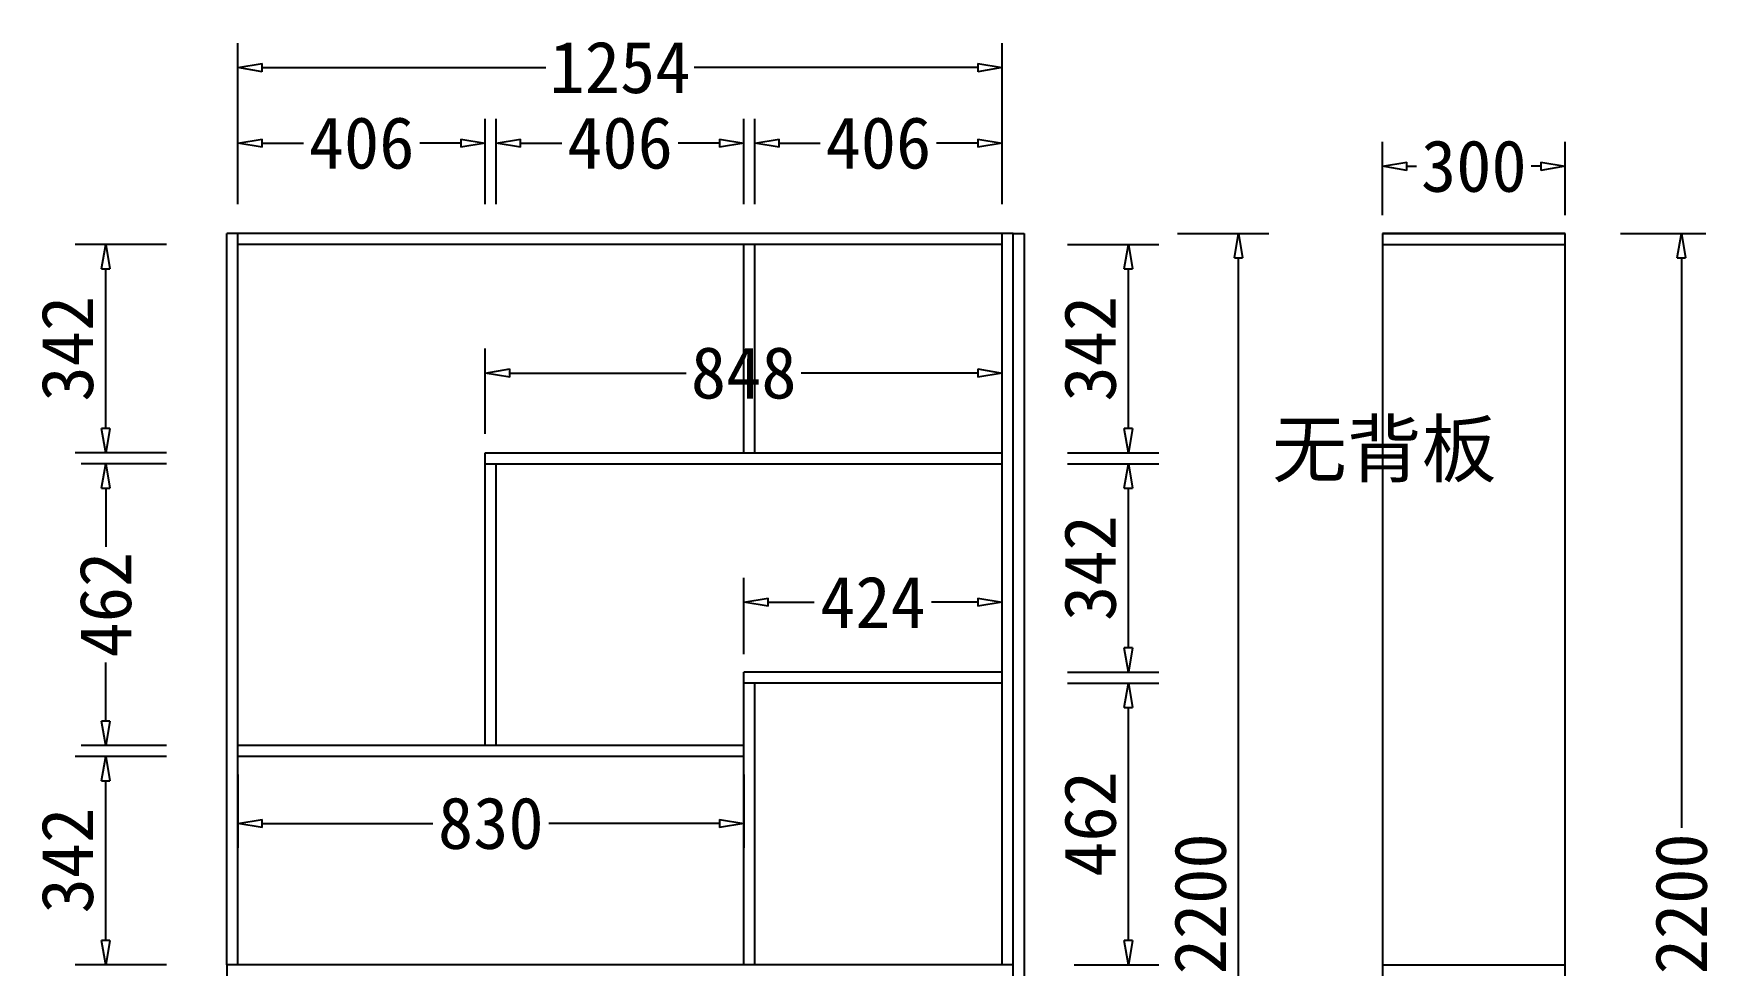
# Model space of a CAD drawing. Header units: millimetres. Extents: x 366509 to 398313, y -1245498 to -1202747.
# Drawn here: x 385754 to 388513, y -1212345 to -1210816 of the extents above; entities that cross this region are included whole.
import ezdxf

# ---------------------------------------------------------------- set-up
doc = ezdxf.new("R2010")
doc.units = ezdxf.units.MM
doc.header["$LTSCALE"] = 20
doc.layers.get('Defpoints').update_dxf_attribs({"color": 250})
doc.styles.get("Standard").update_dxf_attribs({"font": 'SimSun.ttf', "height": 85})
doc.dimstyles.new('200', dxfattribs={"dimtxt": 90, "dimasz": 40, "dimexe": 50, "dimexo": 100, "dimgap": 20, "dimtad": 1, "dimdec": 0, "dimtxsty": 'Standard', "dimblk": 'CLOSEDBLANK', "dimcen": 100, "dimdle": 50, "dimclrd": 256, "dimclre": 256, "dimclrt": 256, "dimadec": 0, "dimazin": 0, "dimtfac": 1, "dimtdec": 0, "dimtmove": 2, "dimatfit": 3, "dimldrblk": 'CLOSEDBLANK', "dimfxl": 100, "dimfxlon": 1, "dimlwd": 25, "dimlwe": 25, "dimarcsym": 0})
doc.dimstyles.new('周文晶', dxfattribs={"dimtxt": 70, "dimasz": 40, "dimexe": 40, "dimexo": 30, "dimgap": 10, "dimtad": 0, "dimdec": 0, "dimtxsty": 'Standard', "dimblk": 'CLOSEDBLANK', "dimcen": 200, "dimclrd": 256, "dimclre": 256, "dimadec": 0, "dimazin": 0, "dimtfac": 1, "dimtdec": 0, "dimtmove": 0, "dimatfit": 3, "dimldrblk": 'CLOSEDBLANK', "dimfxl": 100, "dimfxlon": 1, "dimarcsym": 0})

# ---------------------------------------------------------------- blocks, each defined once
blk = doc.blocks.new('_ClosedBlank')
at = {"color": 0, "linetype": 'ByBlock', "lineweight": -2}
for p, q in [((-1, 0.167), (0, 0)), ((-1, 0.167), (-1, -0.167)), ((0, 0), (-1, -0.167))]:
    blk.add_line(p, q, dxfattribs=at)
blk = doc.blocks.new('*D522')
at = {"lineweight": 25, "transparency": 16777216}
for p, q in [((387630.7, -1211143.6), (387780.7, -1211143.6)), ((387730.7, -1213303.6), (387730.7, -1211183.6)), ((387630.7, -1213343.6), (387780.7, -1213343.6))]:
    blk.add_line(p, q, dxfattribs=at)
at = {"layer": 'Defpoints', "color": 0, "transparency": 16777216}
for p in [(387360.8, -1211143.6), (387730.7, -1211143.6), (387360.8, -1213343.6)]:
    blk.add_point(p, dxfattribs=at)
at = {"lineweight": 25, "transparency": 16777216, "xscale": 40, "yscale": 40, "zscale": 40}
for p, rotation in [((387730.7, -1211143.6), 90), ((387730.7, -1213343.6), 270)]:
    blk.add_blockref('_ClosedBlank', p, dxfattribs=dict(at, rotation=rotation))
at = {"lineweight": -3, "transparency": 16777216, "insert": (387668.2, -1212243.6), "char_height": 85, "attachment_point": 5, "rotation": 90}
blk.add_mtext('2200', dxfattribs=at)
blk = doc.blocks.new('*D487')
at = {"lineweight": -2, "transparency": 16777216}
for p, q in [((386088.8, -1211095.2), (386088.8, -1210955.2)), ((386494.8, -1211095.2), (386494.8, -1210955.2)), ((386128.8, -1210995.2), (386196.3, -1210995.2)), ((386454.8, -1210995.2), (386387.3, -1210995.2))]:
    blk.add_line(p, q, dxfattribs=at)
at = {"layer": 'Defpoints', "color": 0, "transparency": 16777216}
for p in [(386494.8, -1210995.2), (386088.8, -1211143.6), (386494.8, -1211561.6)]:
    blk.add_point(p, dxfattribs=at)
at = {"lineweight": -2, "transparency": 16777216, "xscale": 40, "yscale": 40, "zscale": 40, "rotation": 180}
blk.add_blockref('_ClosedBlank', (386088.8, -1210995.2), dxfattribs=at)
at = {"lineweight": -2, "transparency": 16777216, "xscale": 40, "yscale": 40, "zscale": 40}
blk.add_blockref('_ClosedBlank', (386494.8, -1210995.2), dxfattribs=at)
at = {"color": 0, "transparency": 16777216, "insert": (386291.8, -1210995.2), "char_height": 85, "attachment_point": 5}
blk.add_mtext('406', dxfattribs=at)
blk = doc.blocks.new('*D488')
at = {"lineweight": -2, "transparency": 16777216}
for p, q in [((386512.8, -1211095.2), (386512.8, -1210955.2)), ((386918.8, -1211095.2), (386918.8, -1210955.2)), ((386552.8, -1210995.2), (386620.3, -1210995.2)), ((386878.8, -1210995.2), (386811.3, -1210995.2))]:
    blk.add_line(p, q, dxfattribs=at)
at = {"layer": 'Defpoints', "color": 0, "transparency": 16777216}
for p in [(386918.8, -1210995.2), (386918.8, -1211161.6), (386512.8, -1211561.6)]:
    blk.add_point(p, dxfattribs=at)
at = {"lineweight": -2, "transparency": 16777216, "xscale": 40, "yscale": 40, "zscale": 40, "rotation": 180}
blk.add_blockref('_ClosedBlank', (386512.8, -1210995.2), dxfattribs=at)
at = {"lineweight": -2, "transparency": 16777216, "xscale": 40, "yscale": 40, "zscale": 40}
blk.add_blockref('_ClosedBlank', (386918.8, -1210995.2), dxfattribs=at)
at = {"color": 0, "transparency": 16777216, "insert": (386715.8, -1210995.2), "char_height": 85, "attachment_point": 5}
blk.add_mtext('406', dxfattribs=at)
blk = doc.blocks.new('*D489')
at = {"lineweight": -2, "transparency": 16777216}
for p, q in [((386936.8, -1211095.2), (386936.8, -1210955.2)), ((387342.8, -1211095.2), (387342.8, -1210955.2)), ((386976.8, -1210995.2), (387044.3, -1210995.2)), ((387302.8, -1210995.2), (387235.3, -1210995.2))]:
    blk.add_line(p, q, dxfattribs=at)
at = {"layer": 'Defpoints', "color": 0, "transparency": 16777216}
for p in [(387342.8, -1210995.2), (387342.8, -1211143.6), (386936.8, -1211161.6)]:
    blk.add_point(p, dxfattribs=at)
at = {"lineweight": -2, "transparency": 16777216, "xscale": 40, "yscale": 40, "zscale": 40, "rotation": 180}
blk.add_blockref('_ClosedBlank', (386936.8, -1210995.2), dxfattribs=at)
at = {"lineweight": -2, "transparency": 16777216, "xscale": 40, "yscale": 40, "zscale": 40}
blk.add_blockref('_ClosedBlank', (387342.8, -1210995.2), dxfattribs=at)
at = {"color": 0, "transparency": 16777216, "insert": (387139.8, -1210995.2), "char_height": 85, "attachment_point": 5}
blk.add_mtext('406', dxfattribs=at)
blk = doc.blocks.new('*D490')
at = {"lineweight": -2, "transparency": 16777216}
for p, q in [((386088.8, -1210971.3), (386088.8, -1210831.3)), ((387342.8, -1210971.3), (387342.8, -1210831.3)), ((386128.8, -1210871.3), (386593.9, -1210871.3)), ((387302.8, -1210871.3), (386837.7, -1210871.3))]:
    blk.add_line(p, q, dxfattribs=at)
at = {"layer": 'Defpoints', "color": 0, "transparency": 16777216}
for p in [(387342.8, -1210871.3), (386088.8, -1211161.6), (387342.8, -1211161.6)]:
    blk.add_point(p, dxfattribs=at)
at = {"lineweight": -2, "transparency": 16777216, "xscale": 40, "yscale": 40, "zscale": 40, "rotation": 180}
blk.add_blockref('_ClosedBlank', (386088.8, -1210871.3), dxfattribs=at)
at = {"lineweight": -2, "transparency": 16777216, "xscale": 40, "yscale": 40, "zscale": 40}
blk.add_blockref('_ClosedBlank', (387342.8, -1210871.3), dxfattribs=at)
at = {"color": 0, "transparency": 16777216, "insert": (386715.8, -1210871.3), "char_height": 85, "attachment_point": 5}
blk.add_mtext('1254', dxfattribs=at)
blk = doc.blocks.new('*D474')
at = {"lineweight": -2, "transparency": 16777216}
for p, q in [((388357.4, -1211143.6), (388497.4, -1211143.6)), ((388457.4, -1211183.6), (388457.4, -1212118.8)), ((388457.4, -1213303.6), (388457.4, -1212368.3)), ((388357.4, -1213343.6), (388497.4, -1213343.6))]:
    blk.add_line(p, q, dxfattribs=at)
at = {"layer": 'Defpoints', "color": 0, "transparency": 16777216}
for p in [(388257.8, -1211143.6), (388457.4, -1211143.6), (388266.8, -1213343.6)]:
    blk.add_point(p, dxfattribs=at)
at = {"lineweight": -2, "transparency": 16777216, "xscale": 40, "yscale": 40, "zscale": 40}
for p, rotation in [((388457.4, -1211143.6), 90), ((388457.4, -1213343.6), 270)]:
    blk.add_blockref('_ClosedBlank', p, dxfattribs=dict(at, rotation=rotation))
at = {"color": 0, "transparency": 16777216, "insert": (388457.4, -1212243.6), "char_height": 85, "attachment_point": 5, "rotation": 90}
blk.add_mtext('2200', dxfattribs=at)
blk = doc.blocks.new('*D475')
at = {"lineweight": -2, "transparency": 16777216}
for p, q in [((387966.8, -1211113.6), (387966.8, -1210993.3)), ((388266.8, -1211113.6), (388266.8, -1210993.3)), ((388006.8, -1211033.3), (388022.7, -1211033.3)), ((388226.8, -1211033.3), (388210.8, -1211033.3))]:
    blk.add_line(p, q, dxfattribs=at)
at = {"layer": 'Defpoints', "color": 0, "transparency": 16777216}
for p in [(388266.8, -1211033.3), (387966.8, -1211143.6), (388266.8, -1211143.6)]:
    blk.add_point(p, dxfattribs=at)
at = {"lineweight": -2, "transparency": 16777216, "xscale": 40, "yscale": 40, "zscale": 40, "rotation": 180}
blk.add_blockref('_ClosedBlank', (387966.8, -1211033.3), dxfattribs=at)
at = {"lineweight": -2, "transparency": 16777216, "xscale": 40, "yscale": 40, "zscale": 40}
blk.add_blockref('_ClosedBlank', (388266.8, -1211033.3), dxfattribs=at)
at = {"color": 0, "transparency": 16777216, "insert": (388116.8, -1211033.3), "char_height": 85, "attachment_point": 5}
blk.add_mtext('300', dxfattribs=at)
blk = doc.blocks.new('*D538')
at = {"lineweight": -2, "transparency": 16777216}
for p, q in [((386088.8, -1211095.2), (386088.8, -1210955.2)), ((386494.8, -1211095.2), (386494.8, -1210955.2)), ((386128.8, -1210995.2), (386196.3, -1210995.2)), ((386454.8, -1210995.2), (386387.3, -1210995.2))]:
    blk.add_line(p, q, dxfattribs=at)
at = {"layer": 'Defpoints', "color": 0, "transparency": 16777216}
for p in [(386494.8, -1210995.2), (386088.8, -1211143.6), (386494.8, -1211561.6)]:
    blk.add_point(p, dxfattribs=at)
at = {"lineweight": -2, "transparency": 16777216, "xscale": 40, "yscale": 40, "zscale": 40, "rotation": 180}
blk.add_blockref('_ClosedBlank', (386088.8, -1210995.2), dxfattribs=at)
at = {"lineweight": -2, "transparency": 16777216, "xscale": 40, "yscale": 40, "zscale": 40}
blk.add_blockref('_ClosedBlank', (386494.8, -1210995.2), dxfattribs=at)
at = {"color": 0, "transparency": 16777216, "insert": (386291.8, -1210995.2), "char_height": 85, "attachment_point": 5}
blk.add_mtext('406', dxfattribs=at)
blk = doc.blocks.new('*D539')
at = {"lineweight": -2, "transparency": 16777216}
for p, q in [((386512.8, -1211095.2), (386512.8, -1210955.2)), ((386918.8, -1211095.2), (386918.8, -1210955.2)), ((386552.8, -1210995.2), (386620.3, -1210995.2)), ((386878.8, -1210995.2), (386811.3, -1210995.2))]:
    blk.add_line(p, q, dxfattribs=at)
at = {"layer": 'Defpoints', "color": 0, "transparency": 16777216}
for p in [(386918.8, -1210995.2), (386918.8, -1211161.6), (386512.8, -1211561.6)]:
    blk.add_point(p, dxfattribs=at)
at = {"lineweight": -2, "transparency": 16777216, "xscale": 40, "yscale": 40, "zscale": 40, "rotation": 180}
blk.add_blockref('_ClosedBlank', (386512.8, -1210995.2), dxfattribs=at)
at = {"lineweight": -2, "transparency": 16777216, "xscale": 40, "yscale": 40, "zscale": 40}
blk.add_blockref('_ClosedBlank', (386918.8, -1210995.2), dxfattribs=at)
at = {"color": 0, "transparency": 16777216, "insert": (386715.8, -1210995.2), "char_height": 85, "attachment_point": 5}
blk.add_mtext('406', dxfattribs=at)
blk = doc.blocks.new('*D643')
at = {"lineweight": 25, "transparency": 16777216}
for p, q in [((387450, -1211881.6), (387600, -1211881.6)), ((387550, -1212303.6), (387550, -1211921.6)), ((387460.8, -1212343.6), (387600, -1212343.6))]:
    blk.add_line(p, q, dxfattribs=at)
at = {"layer": 'Defpoints', "color": 0, "transparency": 16777216}
for p in [(387342.8, -1211881.6), (387550, -1211881.6), (387360.8, -1212343.6)]:
    blk.add_point(p, dxfattribs=at)
at = {"lineweight": 25, "transparency": 16777216, "xscale": 40, "yscale": 40, "zscale": 40}
for p, rotation in [((387550, -1211881.6), 90), ((387550, -1212343.6), 270)]:
    blk.add_blockref('_ClosedBlank', p, dxfattribs=dict(at, rotation=rotation))
at = {"lineweight": -3, "transparency": 16777216, "insert": (387487.5, -1212112.6), "char_height": 85, "attachment_point": 5, "rotation": 90}
blk.add_mtext('462', dxfattribs=at)
blk = doc.blocks.new('*D638')
at = {"lineweight": 25, "transparency": 16777216}
for p, q in [((387450, -1211521.6), (387600, -1211521.6)), ((387550, -1211823.6), (387550, -1211561.6)), ((387450, -1211863.6), (387600, -1211863.6))]:
    blk.add_line(p, q, dxfattribs=at)
at = {"layer": 'Defpoints', "color": 0, "transparency": 16777216}
for p in [(387342.8, -1211521.6), (387550, -1211521.6), (387342.8, -1211863.6)]:
    blk.add_point(p, dxfattribs=at)
at = {"lineweight": 25, "transparency": 16777216, "xscale": 40, "yscale": 40, "zscale": 40}
for p, rotation in [((387550, -1211521.6), 90), ((387550, -1211863.6), 270)]:
    blk.add_blockref('_ClosedBlank', p, dxfattribs=dict(at, rotation=rotation))
at = {"lineweight": -3, "transparency": 16777216, "insert": (387487.5, -1211692.6), "char_height": 85, "attachment_point": 5, "rotation": 90}
blk.add_mtext('342', dxfattribs=at)
blk = doc.blocks.new('*D639')
at = {"lineweight": 25, "transparency": 16777216}
for p, q in [((387450, -1211161.6), (387600, -1211161.6)), ((387550, -1211463.6), (387550, -1211201.6)), ((387450, -1211503.6), (387600, -1211503.6))]:
    blk.add_line(p, q, dxfattribs=at)
at = {"layer": 'Defpoints', "color": 0, "transparency": 16777216}
for p in [(387342.8, -1211161.6), (387550, -1211161.6), (387342.8, -1211503.6)]:
    blk.add_point(p, dxfattribs=at)
at = {"lineweight": 25, "transparency": 16777216, "xscale": 40, "yscale": 40, "zscale": 40}
for p, rotation in [((387550, -1211161.6), 90), ((387550, -1211503.6), 270)]:
    blk.add_blockref('_ClosedBlank', p, dxfattribs=dict(at, rotation=rotation))
at = {"lineweight": -3, "transparency": 16777216, "insert": (387487.5, -1211332.6), "char_height": 85, "attachment_point": 5, "rotation": 90}
blk.add_mtext('342', dxfattribs=at)
blk = doc.blocks.new('*D644')
at = {"lineweight": 25, "transparency": 16777216}
for p, q in [((385971.9, -1212001.6), (385821.9, -1212001.6)), ((385871.9, -1212303.6), (385871.9, -1212041.6)), ((385971.9, -1212343.6), (385821.9, -1212343.6))]:
    blk.add_line(p, q, dxfattribs=at)
at = {"layer": 'Defpoints', "color": 0, "transparency": 16777216}
for p in [(385871.9, -1212001.6), (386088.8, -1212001.6), (386088.8, -1212343.6)]:
    blk.add_point(p, dxfattribs=at)
at = {"lineweight": 25, "transparency": 16777216, "xscale": 40, "yscale": 40, "zscale": 40}
for p, rotation in [((385871.9, -1212001.6), 90), ((385871.9, -1212343.6), 270)]:
    blk.add_blockref('_ClosedBlank', p, dxfattribs=dict(at, rotation=rotation))
at = {"lineweight": -3, "transparency": 16777216, "insert": (385809.4, -1212172.6), "char_height": 85, "attachment_point": 5, "rotation": 90}
blk.add_mtext('342', dxfattribs=at)
blk = doc.blocks.new('*D640')
at = {"lineweight": 25, "transparency": 16777216}
for p, q in [((385971.9, -1211161.6), (385821.9, -1211161.6)), ((385871.9, -1211463.6), (385871.9, -1211201.6)), ((385971.9, -1211503.6), (385821.9, -1211503.6))]:
    blk.add_line(p, q, dxfattribs=at)
at = {"layer": 'Defpoints', "color": 0, "transparency": 16777216}
for p in [(385871.9, -1211161.6), (386088.8, -1211161.6), (386494.8, -1211503.6)]:
    blk.add_point(p, dxfattribs=at)
at = {"lineweight": 25, "transparency": 16777216, "xscale": 40, "yscale": 40, "zscale": 40}
for p, rotation in [((385871.9, -1211161.6), 90), ((385871.9, -1211503.6), 270)]:
    blk.add_blockref('_ClosedBlank', p, dxfattribs=dict(at, rotation=rotation))
at = {"lineweight": -3, "transparency": 16777216, "insert": (385809.4, -1211332.6), "char_height": 85, "attachment_point": 5, "rotation": 90}
blk.add_mtext('342', dxfattribs=at)
blk = doc.blocks.new('*D641')
at = {"lineweight": -2, "transparency": 16777216}
for p, q in [((386088.8, -1211095.2), (386088.8, -1210955.2)), ((386494.8, -1211095.2), (386494.8, -1210955.2)), ((386128.8, -1210995.2), (386196.3, -1210995.2)), ((386454.8, -1210995.2), (386387.3, -1210995.2))]:
    blk.add_line(p, q, dxfattribs=at)
at = {"layer": 'Defpoints', "color": 0, "transparency": 16777216}
for p in [(386494.8, -1210995.2), (386088.8, -1211143.6), (386494.8, -1211561.6)]:
    blk.add_point(p, dxfattribs=at)
at = {"lineweight": -2, "transparency": 16777216, "xscale": 40, "yscale": 40, "zscale": 40, "rotation": 180}
blk.add_blockref('_ClosedBlank', (386088.8, -1210995.2), dxfattribs=at)
at = {"lineweight": -2, "transparency": 16777216, "xscale": 40, "yscale": 40, "zscale": 40}
blk.add_blockref('_ClosedBlank', (386494.8, -1210995.2), dxfattribs=at)
at = {"color": 0, "transparency": 16777216, "insert": (386291.8, -1210995.2), "char_height": 85, "attachment_point": 5}
blk.add_mtext('406', dxfattribs=at)
blk = doc.blocks.new('*D642')
at = {"lineweight": -2, "transparency": 16777216}
for p, q in [((386512.8, -1211095.2), (386512.8, -1210955.2)), ((386918.8, -1211095.2), (386918.8, -1210955.2)), ((386552.8, -1210995.2), (386620.3, -1210995.2)), ((386878.8, -1210995.2), (386811.3, -1210995.2))]:
    blk.add_line(p, q, dxfattribs=at)
at = {"layer": 'Defpoints', "color": 0, "transparency": 16777216}
for p in [(386918.8, -1210995.2), (386918.8, -1211161.6), (386512.8, -1211561.6)]:
    blk.add_point(p, dxfattribs=at)
at = {"lineweight": -2, "transparency": 16777216, "xscale": 40, "yscale": 40, "zscale": 40, "rotation": 180}
blk.add_blockref('_ClosedBlank', (386512.8, -1210995.2), dxfattribs=at)
at = {"lineweight": -2, "transparency": 16777216, "xscale": 40, "yscale": 40, "zscale": 40}
blk.add_blockref('_ClosedBlank', (386918.8, -1210995.2), dxfattribs=at)
at = {"color": 0, "transparency": 16777216, "insert": (386715.8, -1210995.2), "char_height": 85, "attachment_point": 5}
blk.add_mtext('406', dxfattribs=at)
blk = doc.blocks.new('*D634')
at = {"lineweight": -2, "transparency": 16777216}
for p, q in [((385971.9, -1211521.6), (385831.9, -1211521.6)), ((385871.9, -1211561.6), (385871.9, -1211657.8)), ((385871.9, -1211943.6), (385871.9, -1211847.3)), ((385971.9, -1211983.6), (385831.9, -1211983.6))]:
    blk.add_line(p, q, dxfattribs=at)
at = {"layer": 'Defpoints', "color": 0, "transparency": 16777216}
for p in [(386494.8, -1211521.6), (385871.9, -1211983.6), (386494.8, -1211983.6)]:
    blk.add_point(p, dxfattribs=at)
at = {"lineweight": -2, "transparency": 16777216, "xscale": 40, "yscale": 40, "zscale": 40}
for p, rotation in [((385871.9, -1211521.6), 90), ((385871.9, -1211983.6), 270)]:
    blk.add_blockref('_ClosedBlank', p, dxfattribs=dict(at, rotation=rotation))
at = {"color": 0, "transparency": 16777216, "insert": (385871.9, -1211752.6), "char_height": 85, "attachment_point": 5, "rotation": 90}
blk.add_mtext('462', dxfattribs=at)
blk = doc.blocks.new('*D635')
at = {"lineweight": -2, "transparency": 16777216}
for p, q in [((386918.8, -1211833.6), (386918.8, -1211708.6)), ((387342.8, -1211833.6), (387342.8, -1211708.6)), ((386958.8, -1211748.6), (387034.4, -1211748.6)), ((387302.8, -1211748.6), (387227.2, -1211748.6))]:
    blk.add_line(p, q, dxfattribs=at)
at = {"layer": 'Defpoints', "color": 0, "transparency": 16777216}
for p in [(387342.8, -1211748.6), (386918.8, -1211863.6), (387342.8, -1211863.6)]:
    blk.add_point(p, dxfattribs=at)
at = {"lineweight": -2, "transparency": 16777216, "xscale": 40, "yscale": 40, "zscale": 40, "rotation": 180}
blk.add_blockref('_ClosedBlank', (386918.8, -1211748.6), dxfattribs=at)
at = {"lineweight": -2, "transparency": 16777216, "xscale": 40, "yscale": 40, "zscale": 40}
blk.add_blockref('_ClosedBlank', (387342.8, -1211748.6), dxfattribs=at)
at = {"color": 0, "transparency": 16777216, "insert": (387130.8, -1211748.6), "char_height": 85, "attachment_point": 5}
blk.add_mtext('424', dxfattribs=at)
blk = doc.blocks.new('*D636')
at = {"lineweight": -2, "transparency": 16777216}
for p, q in [((386494.8, -1211472.5), (386494.8, -1211332.5)), ((387342.8, -1211472.5), (387342.8, -1211332.5)), ((386534.8, -1211372.5), (386824.3, -1211372.5)), ((387302.8, -1211372.5), (387013.3, -1211372.5))]:
    blk.add_line(p, q, dxfattribs=at)
at = {"layer": 'Defpoints', "color": 0, "transparency": 16777216}
for p in [(386494.8, -1211372.5), (386494.8, -1211503.6), (387342.8, -1211503.6)]:
    blk.add_point(p, dxfattribs=at)
at = {"lineweight": -2, "transparency": 16777216, "xscale": 40, "yscale": 40, "zscale": 40, "rotation": 180}
blk.add_blockref('_ClosedBlank', (386494.8, -1211372.5), dxfattribs=at)
at = {"lineweight": -2, "transparency": 16777216, "xscale": 40, "yscale": 40, "zscale": 40}
blk.add_blockref('_ClosedBlank', (387342.8, -1211372.5), dxfattribs=at)
at = {"color": 0, "transparency": 16777216, "insert": (386918.8, -1211372.5), "char_height": 85, "attachment_point": 5}
blk.add_mtext('848', dxfattribs=at)
blk = doc.blocks.new('*D637')
at = {"lineweight": -2, "transparency": 16777216}
for p, q in [((386088.8, -1212031.6), (386088.8, -1212151.6)), ((386918.8, -1212031.6), (386918.8, -1212151.6)), ((386128.8, -1212111.6), (386408.8, -1212111.6)), ((386878.8, -1212111.6), (386598.8, -1212111.6))]:
    blk.add_line(p, q, dxfattribs=at)
at = {"layer": 'Defpoints', "color": 0, "transparency": 16777216}
for p in [(386088.8, -1212001.6), (386918.8, -1212001.6), (386918.8, -1212111.6)]:
    blk.add_point(p, dxfattribs=at)
at = {"lineweight": -2, "transparency": 16777216, "xscale": 40, "yscale": 40, "zscale": 40, "rotation": 180}
blk.add_blockref('_ClosedBlank', (386088.8, -1212111.6), dxfattribs=at)
at = {"lineweight": -2, "transparency": 16777216, "xscale": 40, "yscale": 40, "zscale": 40}
blk.add_blockref('_ClosedBlank', (386918.8, -1212111.6), dxfattribs=at)
at = {"color": 0, "transparency": 16777216, "insert": (386503.8, -1212111.6), "char_height": 85, "attachment_point": 5}
blk.add_mtext('830', dxfattribs=at)

msp = doc.modelspace()

# ---------------------------------------------------------------- linework, layer by layer
at = {"lineweight": -3}
for p, q in [((386930.82, -1211143.583), (386070.82, -1211143.583)), ((386070.82, -1212343.583), (386070.82, -1211143.583)), ((386088.82, -1212343.583), (386088.82, -1211143.583)), ((387360.82, -1211143.583), (386930.82, -1211143.583)), ((387342.82, -1212343.583), (387342.82, -1211143.583)), ((387360.82, -1213343.583), (387360.82, -1211143.583)), ((387342.82, -1211161.583), (386088.82, -1211161.583)), ((386918.82, -1211503.583), (386918.82, -1211161.583)), ((386936.82, -1211503.583), (386936.82, -1211161.583)), ((386494.82, -1211983.583), (386494.82, -1211503.583)), ((386512.82, -1211983.583), (386512.82, -1211521.583)), ((386918.82, -1212343.583), (386918.82, -1211863.583)), ((387342.82, -1211863.583), (386918.82, -1211863.583)), ((387342.82, -1211881.583), (386918.82, -1211881.583)), ((386936.82, -1212343.583), (386936.82, -1211881.583)), ((386918.82, -1211983.583), (386088.82, -1211983.583)), ((386918.82, -1212001.583), (386088.82, -1212001.583)), ((387360.82, -1212343.583), (386070.82, -1212343.583)), ((386070.82, -1212343.583), (386070.82, -1213343.583)), ((387360.82, -1213343.583), (387360.82, -1212343.583))]:
    msp.add_line(p, q, dxfattribs=at)
for p, q in [((387360.82, -1211143.583), (387378.82, -1211143.583)), ((387378.82, -1211143.583), (387378.82, -1213343.583)), ((388248.764, -1211143.599), (387966.764, -1211143.599)), ((387966.764, -1211143.599), (387966.764, -1211143.599)), ((387984.764, -1211143.599), (387984.764, -1211143.599)), ((388266.764, -1211143.599), (388248.764, -1211143.599)), ((388248.764, -1211143.599), (388248.764, -1211143.599)), ((388266.764, -1211143.599), (388266.764, -1211143.599)), ((386494.82, -1211503.583), (387342.82, -1211503.583)), ((386494.82, -1211521.583), (387342.82, -1211521.583))]:
    msp.add_line(p, q)
at = {"color": 0}
for p, q in [((387966.764, -1211143.599), (388266.764, -1211143.599)), ((387966.764, -1211143.599), (387966.764, -1213281.583)), ((388248.764, -1211143.599), (388266.764, -1211143.599)), ((388266.764, -1213281.583), (388266.764, -1211143.599)), ((387966.764, -1211161.599), (388266.764, -1211161.599)), ((387966.764, -1212343.583), (388266.764, -1212343.583))]:
    msp.add_line(p, q, dxfattribs=at)

# ---------------------------------------------------------------- texts
at = {"lineweight": -3, "insert": (387785.727, -1211452.027), "char_height": 90, "width": 545.64139, "attachment_point": 1}
msp.add_mtext('无背板', dxfattribs=at)

# ---------------------------------------------------------------- dimensions: what is measured, and where the dimension line sits
for base, p1, p2, picture, middle in [((387342.82, -1210871.316), (386088.82, -1211161.583), (387342.82, -1211161.583), '*D490', (386715.82, -1210871.316)), ((386494.82, -1210995.222), (386088.82, -1211143.583), (386494.82, -1211561.583), '*D487', (386291.82, -1210995.222)), ((386494.82, -1210995.222), (386088.82, -1211143.583), (386494.82, -1211561.583), '*D538', (386291.82, -1210995.222)), ((386494.82, -1210995.222), (386088.82, -1211143.583), (386494.82, -1211561.583), '*D641', (386291.82, -1210995.222)), ((386918.82, -1210995.222), (386512.82, -1211561.583), (386918.82, -1211161.583), '*D488', (386715.82, -1210995.222)), ((386918.82, -1210995.222), (386512.82, -1211561.583), (386918.82, -1211161.583), '*D539', (386715.82, -1210995.222)), ((386918.82, -1210995.222), (386512.82, -1211561.583), (386918.82, -1211161.583), '*D642', (386715.82, -1210995.222)), ((387342.82, -1210995.222), (386936.82, -1211161.583), (387342.82, -1211143.583), '*D489', (387139.82, -1210995.222)), ((388266.764, -1211033.306), (387966.764, -1211143.599), (388266.764, -1211143.599), '*D475', (388116.764, -1211033.306)), ((386494.82, -1211372.525), (387342.82, -1211503.583), (386494.82, -1211503.583), '*D636', (386918.82, -1211372.525)), ((387342.82, -1211748.618), (386918.82, -1211863.583), (387342.82, -1211863.583), '*D635', (387130.82, -1211748.618)), ((386918.82, -1212111.626), (386088.82, -1212001.583), (386918.82, -1212001.583), '*D637', (386503.82, -1212111.626))]:
    dim = msp.add_linear_dim(base=base, p1=p1, p2=p2, dimstyle='周文晶')
    dim.commit()
    dim.dimension.update_dxf_attribs({"geometry": picture, "text_midpoint": middle})
at = {"lineweight": -3}
for base, p1, p2, angle, picture, middle in [((387730.702, -1211143.583), (387360.82, -1213343.583), (387360.82, -1211143.583), 90, '*D522', (387668.202, -1212243.583)), ((385871.927, -1211161.583), (386494.82, -1211503.583), (386088.82, -1211161.583), 90, '*D640', (385809.427, -1211332.583)), ((387549.995, -1211161.583), (387342.82, -1211503.583), (387342.82, -1211161.583), 270, '*D639', (387487.495, -1211332.583)), ((387549.995, -1211521.583), (387342.82, -1211863.583), (387342.82, -1211521.583), 270, '*D638', (387487.495, -1211692.583)), ((387549.995, -1211881.583), (387360.82, -1212343.583), (387342.82, -1211881.583), 270, '*D643', (387487.495, -1212112.583)), ((385871.927, -1212001.583), (386088.82, -1212343.583), (386088.82, -1212001.583), 90, '*D644', (385809.427, -1212172.583))]:
    dim = msp.add_linear_dim(base=base, p1=p1, p2=p2, angle=angle, dimstyle='200', dxfattribs=at)
    dim.commit()
    dim.dimension.update_dxf_attribs({"geometry": picture, "text_midpoint": middle})
at = {"color": 0}
dim = msp.add_linear_dim(base=(388457.375, -1211143.599), p1=(388266.764, -1213343.583), p2=(388257.764, -1211143.599), angle=90, dimstyle='周文晶', dxfattribs=at)
dim.commit()
dim.dimension.update_dxf_attribs({"geometry": '*D474', "text_midpoint": (388457.375, -1212243.591)})
dim = msp.add_linear_dim(base=(385871.927, -1211983.583), p1=(386494.82, -1211521.583), p2=(386494.82, -1211983.583), angle=90, dimstyle='周文晶')
dim.commit()
dim.dimension.update_dxf_attribs({"geometry": '*D634', "text_midpoint": (385871.927, -1211752.583)})

doc.saveas('drawing.dxf')
